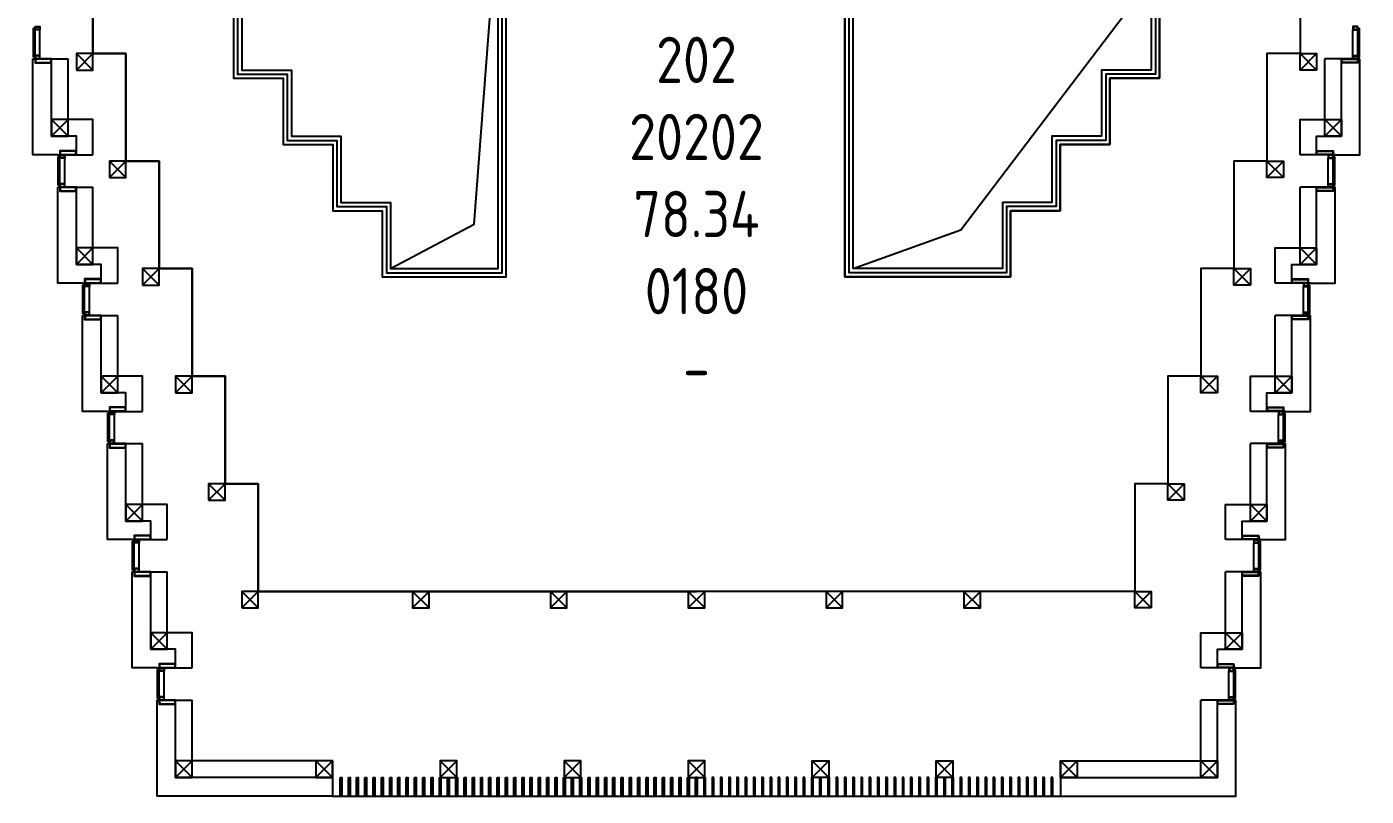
# Model space of a CAD drawing. Extents: x 1914783 to 1990581, y 313528 to 416301.
# Drawn here: x 1972944 to 1989144, y 344840 to 354137 of the extents above; entities that cross this region are included whole.
import ezdxf

# ---------------------------------------------------------------- set-up
doc = ezdxf.new("R2010")
doc.units = 0
doc.header["$LTSCALE"] = 1000
doc.header["$MEASUREMENT"] = 0
for name, color, linetype in [('body', 30, 'Continuous'), ('RM$', 5, 'Continuous'), ('RM$TXT', 5, 'Continuous')]:
    doc.layers.add(name, color=color, linetype=linetype)
doc.styles.get("Standard").update_dxf_attribs({"font": 'gbenor.shx', "bigfont": 'gbcbig.shx'})

msp = doc.modelspace()

# ---------------------------------------------------------------- linework, layer by layer
at = {"layer": 'body'}
for p, q in [((1973024, 353770), (1973024, 354120)), ((1973029, 354120), (1973024, 354120)), ((1973044, 354120), (1973039, 354120)), ((1973044, 353770), (1973044, 354120)), ((1973104, 353790), (1973104, 354100)), ((1988984, 353790), (1988984, 354100)), ((1989044, 353770), (1989044, 354120)), ((1989044, 354120), (1989049, 354120)), ((1989059, 354120), (1989064, 354120)), ((1989064, 353770), (1989064, 354120)), ((1973544, 353815), (1973744, 353615)), ((1973744, 353815), (1973544, 353615)), ((1988544, 353815), (1988344, 353615)), ((1988344, 353815), (1988544, 353615)), ((1973019, 353750), (1973444, 353750)), ((1973029, 353770), (1973024, 353770)), ((1973044, 353770), (1973039, 353770)), ((1989069, 353750), (1988644, 353750)), ((1989044, 353770), (1989049, 353770)), ((1989059, 353770), (1989064, 353770)), ((1973244, 353015), (1973444, 352815)), ((1973444, 353015), (1973244, 352815)), ((1988844, 353015), (1988644, 352815)), ((1988644, 353015), (1988844, 352815)), ((1973319, 352590), (1973744, 352590)), ((1973324, 352220), (1973324, 352570)), ((1973329, 352570), (1973324, 352570)), ((1973344, 352570), (1973339, 352570)), ((1973344, 352220), (1973344, 352570)), ((1973404, 352240), (1973404, 352550)), ((1973944, 352515), (1974144, 352315)), ((1974144, 352515), (1973944, 352315)), ((1988144, 352515), (1987944, 352315)), ((1987944, 352515), (1988144, 352315)), ((1988769, 352590), (1988344, 352590)), ((1988684, 352240), (1988684, 352550)), ((1988744, 352220), (1988744, 352570)), ((1988744, 352570), (1988749, 352570)), ((1988759, 352570), (1988764, 352570)), ((1988764, 352220), (1988764, 352570)), ((1973319, 352200), (1973744, 352200)), ((1973329, 352220), (1973324, 352220)), ((1973344, 352220), (1973339, 352220)), ((1988769, 352200), (1988344, 352200)), ((1988744, 352220), (1988749, 352220)), ((1988759, 352220), (1988764, 352220)), ((1973544, 351465), (1973744, 351265)), ((1973744, 351465), (1973544, 351265)), ((1988544, 351465), (1988344, 351265)), ((1988344, 351465), (1988544, 351265)), ((1974344, 351215), (1974544, 351015)), ((1974544, 351215), (1974344, 351015)), ((1987744, 351215), (1987544, 351015)), ((1987544, 351215), (1987744, 351015)), ((1973619, 351040), (1974044, 351040)), ((1973624, 350670), (1973624, 351020)), ((1973629, 351020), (1973624, 351020)), ((1973644, 351020), (1973639, 351020)), ((1973644, 350670), (1973644, 351020)), ((1973704, 350690), (1973704, 351000)), ((1988469, 351040), (1988044, 351040)), ((1988384, 350690), (1988384, 351000)), ((1988444, 350670), (1988444, 351020)), ((1988444, 351020), (1988449, 351020)), ((1988459, 351020), (1988464, 351020)), ((1988464, 350670), (1988464, 351020)), ((1973619, 350650), (1974044, 350650)), ((1973629, 350670), (1973624, 350670)), ((1973644, 350670), (1973639, 350670)), ((1988469, 350650), (1988044, 350650)), ((1988444, 350670), (1988449, 350670)), ((1988459, 350670), (1988464, 350670)), ((1973844, 349915), (1974044, 349715)), ((1974044, 349915), (1973844, 349715)), ((1974744, 349915), (1974944, 349715)), ((1974944, 349915), (1974744, 349715)), ((1987344, 349915), (1987144, 349715)), ((1987144, 349915), (1987344, 349715)), ((1988244, 349915), (1988044, 349715)), ((1988044, 349915), (1988244, 349715)), ((1973919, 349490), (1974344, 349490)), ((1973924, 349120), (1973924, 349470)), ((1973929, 349470), (1973924, 349470)), ((1973944, 349470), (1973939, 349470)), ((1973944, 349120), (1973944, 349470)), ((1974004, 349140), (1974004, 349450)), ((1988169, 349490), (1987744, 349490)), ((1988084, 349140), (1988084, 349450)), ((1988144, 349120), (1988144, 349470)), ((1988144, 349470), (1988149, 349470)), ((1988159, 349470), (1988164, 349470)), ((1988164, 349120), (1988164, 349470)), ((1973929, 349120), (1973924, 349120)), ((1973944, 349120), (1973939, 349120)), ((1988084, 349100), (1988084, 349140)), ((1988084, 349140), (1988144, 349140)), ((1988089, 349105), (1988089, 349135)), ((1988089, 349135), (1988139, 349135)), ((1988139, 349135), (1988139, 349105)), ((1988144, 349140), (1988144, 349100)), ((1988144, 349120), (1988149, 349120)), ((1988159, 349120), (1988164, 349120)), ((1973919, 349100), (1974344, 349100)), ((1988169, 349100), (1987744, 349100)), ((1987944, 349100), (1988144, 349100)), ((1987944, 349050), (1987944, 349100)), ((1988144, 349050), (1987944, 349050)), ((1987949, 349095), (1988139, 349095)), ((1987949, 349055), (1987949, 349095)), ((1988139, 349055), (1987949, 349055)), ((1988144, 349100), (1988084, 349100)), ((1988139, 349105), (1988089, 349105)), ((1988139, 349095), (1988139, 349055)), ((1988144, 349100), (1988144, 349050)), ((1975144, 348615), (1975344, 348415)), ((1975344, 348615), (1975144, 348415)), ((1986944, 348615), (1986744, 348415)), ((1986744, 348615), (1986944, 348415)), ((1974144, 348365), (1974344, 348165)), ((1974344, 348365), (1974144, 348165)), ((1987944, 348365), (1987744, 348165)), ((1987744, 348365), (1987944, 348165)), ((1987644, 347990), (1987844, 347990)), ((1987644, 347940), (1987644, 347990)), ((1987649, 347985), (1987839, 347985)), ((1987649, 347945), (1987649, 347985)), ((1987839, 347985), (1987839, 347945)), ((1987844, 347990), (1987844, 347940)), ((1974219, 347940), (1974644, 347940)), ((1974224, 347570), (1974224, 347920)), ((1974229, 347920), (1974224, 347920)), ((1974244, 347920), (1974239, 347920)), ((1974244, 347570), (1974244, 347920)), ((1974304, 347590), (1974304, 347900)), ((1987869, 347940), (1987444, 347940)), ((1987844, 347940), (1987644, 347940)), ((1987839, 347945), (1987649, 347945)), ((1987844, 347940), (1987784, 347940)), ((1987784, 347940), (1987784, 347900)), ((1987784, 347590), (1987784, 347900)), ((1987784, 347900), (1987844, 347900)), ((1987839, 347935), (1987789, 347935)), ((1987789, 347935), (1987789, 347905)), ((1987789, 347905), (1987839, 347905)), ((1987839, 347905), (1987839, 347935)), ((1987844, 347900), (1987844, 347940)), ((1987844, 347570), (1987844, 347920)), ((1987844, 347920), (1987849, 347920)), ((1987859, 347920), (1987864, 347920)), ((1987864, 347570), (1987864, 347920)), ((1974219, 347550), (1974644, 347550)), ((1974229, 347570), (1974224, 347570)), ((1974244, 347570), (1974239, 347570)), ((1987869, 347550), (1987444, 347550)), ((1987644, 347550), (1987844, 347550)), ((1987644, 347500), (1987644, 347550)), ((1987844, 347500), (1987644, 347500)), ((1987649, 347545), (1987839, 347545)), ((1987649, 347505), (1987649, 347545)), ((1987839, 347505), (1987649, 347505)), ((1987784, 347550), (1987784, 347590)), ((1987784, 347590), (1987844, 347590)), ((1987844, 347550), (1987784, 347550)), ((1987789, 347555), (1987789, 347585)), ((1987789, 347585), (1987839, 347585)), ((1987839, 347555), (1987789, 347555)), ((1987839, 347585), (1987839, 347555)), ((1987839, 347545), (1987839, 347505)), ((1987844, 347590), (1987844, 347550)), ((1987844, 347570), (1987849, 347570)), ((1987844, 347550), (1987844, 347500)), ((1987859, 347570), (1987864, 347570)), ((1975544, 347315), (1975744, 347115)), ((1975744, 347315), (1975544, 347115)), ((1977811, 347115), (1977611, 347315)), ((1977611, 347115), (1977811, 347315)), ((1979478, 347115), (1979278, 347315)), ((1979278, 347115), (1979478, 347315)), ((1981144, 347115), (1980944, 347315)), ((1980944, 347115), (1981144, 347315)), ((1982811, 347115), (1982611, 347315)), ((1982611, 347115), (1982811, 347315)), ((1984478, 347115), (1984278, 347315)), ((1984278, 347115), (1984478, 347315)), ((1986544, 347315), (1986344, 347115)), ((1986344, 347315), (1986544, 347115)), ((1974444, 346815), (1974644, 346615)), ((1974644, 346815), (1974444, 346615)), ((1987644, 346815), (1987444, 346615)), ((1987444, 346815), (1987644, 346615)), ((1974519, 346390), (1974945, 346390)), ((1974525, 346020), (1974525, 346370)), ((1974530, 346370), (1974525, 346370)), ((1974545, 346370), (1974540, 346370)), ((1974545, 346020), (1974545, 346370)), ((1987569, 346390), (1987144, 346390)), ((1987344, 346440), (1987544, 346440)), ((1987344, 346390), (1987344, 346440)), ((1987544, 346390), (1987344, 346390)), ((1987349, 346435), (1987539, 346435)), ((1987349, 346395), (1987349, 346435)), ((1987539, 346395), (1987349, 346395)), ((1987544, 346390), (1987484, 346390)), ((1987484, 346390), (1987484, 346350)), ((1987539, 346385), (1987489, 346385)), ((1987489, 346385), (1987489, 346355)), ((1987539, 346435), (1987539, 346395)), ((1987539, 346355), (1987539, 346385)), ((1987544, 346440), (1987544, 346390)), ((1987544, 346350), (1987544, 346390)), ((1987544, 346020), (1987544, 346370)), ((1987544, 346370), (1987549, 346370)), ((1987559, 346370), (1987564, 346370)), ((1987564, 346020), (1987564, 346370)), ((1974605, 346040), (1974605, 346350)), ((1987484, 346040), (1987484, 346350)), ((1987484, 346350), (1987544, 346350)), ((1987489, 346355), (1987539, 346355)), ((1987484, 346000), (1987484, 346040)), ((1987484, 346040), (1987544, 346040)), ((1987489, 346005), (1987489, 346035)), ((1987489, 346035), (1987539, 346035)), ((1987539, 346035), (1987539, 346005)), ((1987544, 346040), (1987544, 346000)), ((1974519, 346000), (1974945, 346000)), ((1974530, 346020), (1974525, 346020)), ((1974545, 346020), (1974540, 346020)), ((1987569, 346000), (1987144, 346000)), ((1987344, 346000), (1987544, 346000)), ((1987344, 345950), (1987344, 346000)), ((1987544, 345950), (1987344, 345950)), ((1987349, 345995), (1987539, 345995)), ((1987349, 345955), (1987349, 345995)), ((1987539, 345955), (1987349, 345955)), ((1987544, 346000), (1987484, 346000)), ((1987539, 346005), (1987489, 346005)), ((1987539, 345995), (1987539, 345955)), ((1987544, 346020), (1987549, 346020)), ((1987544, 346000), (1987544, 345950)), ((1987559, 346020), (1987564, 346020)), ((1974745, 345265), (1974945, 345065)), ((1974945, 345265), (1974745, 345065)), ((1976441, 345265), (1976641, 345065)), ((1976641, 345265), (1976441, 345065)), ((1976641, 345265), (1976641, 344840)), ((1977944, 345265), (1978144, 345065)), ((1978144, 345265), (1977944, 345065)), ((1979444, 345265), (1979644, 345065)), ((1979644, 345265), (1979444, 345065)), ((1980944, 345265), (1981144, 345065)), ((1981144, 345265), (1980944, 345065)), ((1982644, 345265), (1982444, 345065)), ((1982444, 345265), (1982644, 345065)), ((1984144, 345265), (1983944, 345065)), ((1983944, 345265), (1984144, 345065)), ((1985447, 345265), (1985447, 344840)), ((1985647, 345265), (1985447, 345065)), ((1985447, 345265), (1985647, 345065)), ((1987344, 345265), (1987144, 345065)), ((1987144, 345265), (1987344, 345065))]:
    msp.add_line(p, q, dxfattribs=at)
at = {"layer": 'body', "ltscale": 15}
msp.add_line((1976641, 344840), (1985447, 344840), dxfattribs=at)
for points in [[(1972944, 358765), (1972944, 356415), (1973344, 356415), (1973344, 355115), (1973744, 355115), (1973744, 353815), (1974144, 353815), (1974144, 352515), (1974544, 352515), (1974544, 351215), (1974944, 351215), (1974944, 349915), (1975344, 349915), (1975344, 348615), (1975744, 348615), (1975744, 347315), (1976144, 347315), (1976144, 347315), (1981044, 347315)], [(1989144, 358765), (1989144, 356415), (1988744, 356415), (1988744, 355115), (1988344, 355115), (1988344, 353815), (1987944, 353815), (1987944, 352515), (1987544, 352515), (1987544, 351215), (1987144, 351215), (1987144, 349915), (1986744, 349915), (1986744, 348615), (1986344, 348615), (1986344, 347315), (1985944, 347315), (1985944, 347315), (1981044, 347315)], [(1973644, 357365), (1973644, 355915), (1974244, 355915), (1974244, 355115), (1974844, 355115), (1974844, 354315), (1975444, 354315), (1975444, 353515), (1976044, 353515), (1976044, 352715), (1976644, 352715), (1976644, 351915), (1977244, 351915), (1977244, 351115), (1978744, 351115), (1978744, 355265)], [(1973694, 357365), (1973694, 355965), (1974294, 355965), (1974294, 355165), (1974894, 355165), (1974894, 354365), (1975494, 354365), (1975494, 353565), (1976094, 353565), (1976094, 352765), (1976694, 352765), (1976694, 351965), (1977294, 351965), (1977294, 351165), (1978694, 351165), (1978694, 355265)], [(1973744, 357365), (1973744, 356015), (1974344, 356015), (1974344, 355215), (1974944, 355215), (1974944, 354415), (1975544, 354415), (1975544, 353615), (1976144, 353615), (1976144, 352815), (1976744, 352815), (1976744, 352015), (1977344, 352015), (1977344, 351215), (1978644, 351215), (1978644, 355565)], [(1988444, 357365), (1988444, 355915), (1987844, 355915), (1987844, 355115), (1987244, 355115), (1987244, 354315), (1986644, 354315), (1986644, 353515), (1986044, 353515), (1986044, 352715), (1985444, 352715), (1985444, 351915), (1984844, 351915), (1984844, 351115), (1982839, 351115), (1982839, 355265)], [(1988394, 357365), (1988394, 355965), (1987794, 355965), (1987794, 355165), (1987194, 355165), (1987194, 354365), (1986594, 354365), (1986594, 353565), (1985994, 353565), (1985994, 352765), (1985394, 352765), (1985394, 351965), (1984794, 351965), (1984794, 351165), (1982889, 351165), (1982889, 355265)], [(1988344, 357365), (1988344, 356015), (1987744, 356015), (1987744, 355215), (1987144, 355215), (1987144, 354415), (1986544, 354415), (1986544, 353615), (1985944, 353615), (1985944, 352815), (1985344, 352815), (1985344, 352015), (1984744, 352015), (1984744, 351215), (1982939, 351215), (1982939, 355265)], [(1982939, 351215), (1984242, 351684), (1988344, 357086)], [(1977344, 351215), (1978357, 351754), (1978644, 355565)]]:
    msp.add_lwpolyline(points, dxfattribs=at)
at = {"layer": 'body'}
for points in [[(1973044, 354140), (1973104, 354140), (1973104, 354100), (1973044, 354100), (1973044, 354140)], [(1989044, 354140), (1988984, 354140), (1988984, 354100), (1989044, 354100), (1989044, 354140)], [(1973319, 352590), (1973019, 352590), (1973019, 353750)], [(1973044, 353750), (1973104, 353750), (1973104, 353790), (1973044, 353790), (1973044, 353750)], [(1973544, 352590), (1973544, 352815), (1973244, 352815), (1973244, 353750)], [(1973744, 352590), (1973744, 353015), (1973444, 353015), (1973444, 353750)], [(1988344, 352590), (1988344, 353015), (1988644, 353015), (1988644, 353750)], [(1988544, 352590), (1988544, 352815), (1988844, 352815), (1988844, 353750)], [(1988769, 352590), (1989069, 352590), (1989069, 353750)], [(1989044, 353750), (1988984, 353750), (1988984, 353790), (1989044, 353790), (1989044, 353750)], [(1973344, 352590), (1973404, 352590), (1973404, 352550), (1973344, 352550), (1973344, 352590)], [(1988744, 352590), (1988684, 352590), (1988684, 352550), (1988744, 352550), (1988744, 352590)], [(1973619, 351040), (1973319, 351040), (1973319, 352200)], [(1973344, 352200), (1973404, 352200), (1973404, 352240), (1973344, 352240), (1973344, 352200)], [(1973844, 351040), (1973844, 351265), (1973544, 351265), (1973544, 352200)], [(1974044, 351040), (1974044, 351465), (1973744, 351465), (1973744, 352200)], [(1988044, 351040), (1988044, 351465), (1988344, 351465), (1988344, 352200)], [(1988244, 351040), (1988244, 351265), (1988544, 351265), (1988544, 352200)], [(1988469, 351040), (1988769, 351040), (1988769, 352200)], [(1988744, 352200), (1988684, 352200), (1988684, 352240), (1988744, 352240), (1988744, 352200)], [(1973644, 351040), (1973704, 351040), (1973704, 351000), (1973644, 351000), (1973644, 351040)], [(1988444, 351040), (1988384, 351040), (1988384, 351000), (1988444, 351000), (1988444, 351040)], [(1973919, 349490), (1973619, 349490), (1973619, 350650)], [(1973644, 350650), (1973704, 350650), (1973704, 350690), (1973644, 350690), (1973644, 350650)], [(1974144, 349490), (1974144, 349715), (1973844, 349715), (1973844, 350650)], [(1974344, 349490), (1974344, 349915), (1974044, 349915), (1974044, 350650)], [(1987744, 349490), (1987744, 349915), (1988044, 349915), (1988044, 350650)], [(1987944, 349490), (1987944, 349715), (1988244, 349715), (1988244, 350650)], [(1988169, 349490), (1988469, 349490), (1988469, 350650)], [(1988444, 350650), (1988384, 350650), (1988384, 350690), (1988444, 350690), (1988444, 350650)], [(1973944, 349490), (1974004, 349490), (1974004, 349450), (1973944, 349450), (1973944, 349490)], [(1988144, 349490), (1988084, 349490), (1988084, 349450), (1988144, 349450), (1988144, 349490)], [(1973944, 349100), (1974004, 349100), (1974004, 349140), (1973944, 349140), (1973944, 349100)], [(1974219, 347940), (1973919, 347940), (1973919, 349100)], [(1974444, 347940), (1974444, 348165), (1974144, 348165), (1974144, 349100)], [(1974644, 347940), (1974644, 348365), (1974344, 348365), (1974344, 349100)], [(1987444, 347940), (1987444, 348365), (1987744, 348365), (1987744, 349100)], [(1987644, 347940), (1987644, 348165), (1987944, 348165), (1987944, 349100)], [(1987869, 347940), (1988169, 347940), (1988169, 349100)], [(1974244, 347940), (1974304, 347940), (1974304, 347900), (1974244, 347900), (1974244, 347940)], [(1974520, 346390), (1974219, 346390), (1974219, 347550)], [(1974244, 347550), (1974304, 347550), (1974304, 347590), (1974244, 347590), (1974244, 347550)], [(1974745, 346390), (1974745, 346615), (1974444, 346615), (1974444, 347550)], [(1974945, 346390), (1974945, 346815), (1974644, 346815), (1974644, 347550)], [(1987144, 346390), (1987144, 346815), (1987444, 346815), (1987444, 347550)], [(1987344, 346390), (1987344, 346615), (1987644, 346615), (1987644, 347550)], [(1987569, 346390), (1987869, 346390), (1987869, 347550)], [(1974545, 346390), (1974605, 346390), (1974605, 346350), (1974545, 346350), (1974545, 346390)], [(1974545, 346000), (1974605, 346000), (1974605, 346040), (1974545, 346040), (1974545, 346000)], [(1976641, 344840), (1974520, 344840), (1974520, 346000)], [(1976641, 345065), (1974745, 345065), (1974745, 346000)], [(1976641, 345265), (1974945, 345265), (1974945, 346000)], [(1985447, 344840), (1987569, 344840), (1987569, 346000)], [(1985447, 345065), (1987344, 345065), (1987344, 346000)], [(1985447, 345265), (1987144, 345265), (1987144, 346000)]]:
    msp.add_lwpolyline(points, dxfattribs=at)
for points in [[(1973049, 354135), (1973099, 354135), (1973099, 354105), (1973049, 354105)], [(1989039, 354135), (1988989, 354135), (1988989, 354105), (1989039, 354105)], [(1973544, 353615), (1973744, 353615), (1973744, 353815), (1973544, 353815)], [(1988544, 353615), (1988344, 353615), (1988344, 353815), (1988544, 353815)], [(1973244, 353750), (1973044, 353750), (1973044, 353700), (1973244, 353700)], [(1973049, 353755), (1973099, 353755), (1973099, 353785), (1973049, 353785)], [(1973239, 353745), (1973049, 353745), (1973049, 353705), (1973239, 353705)], [(1988844, 353750), (1989044, 353750), (1989044, 353700), (1988844, 353700)], [(1988849, 353745), (1989039, 353745), (1989039, 353705), (1988849, 353705)], [(1989039, 353755), (1988989, 353755), (1988989, 353785), (1989039, 353785)], [(1973244, 352815), (1973444, 352815), (1973444, 353015), (1973244, 353015)], [(1988844, 352815), (1988644, 352815), (1988644, 353015), (1988844, 353015)], [(1973544, 352640), (1973344, 352640), (1973344, 352590), (1973544, 352590)], [(1973539, 352635), (1973349, 352635), (1973349, 352595), (1973539, 352595)], [(1973349, 352585), (1973399, 352585), (1973399, 352555), (1973349, 352555)], [(1973944, 352315), (1974144, 352315), (1974144, 352515), (1973944, 352515)], [(1988144, 352315), (1987944, 352315), (1987944, 352515), (1988144, 352515)], [(1988544, 352640), (1988744, 352640), (1988744, 352590), (1988544, 352590)], [(1988549, 352635), (1988739, 352635), (1988739, 352595), (1988549, 352595)], [(1988739, 352585), (1988689, 352585), (1988689, 352555), (1988739, 352555)], [(1973544, 352200), (1973344, 352200), (1973344, 352150), (1973544, 352150)], [(1973349, 352205), (1973399, 352205), (1973399, 352235), (1973349, 352235)], [(1973539, 352195), (1973349, 352195), (1973349, 352155), (1973539, 352155)], [(1988544, 352200), (1988744, 352200), (1988744, 352150), (1988544, 352150)], [(1988549, 352195), (1988739, 352195), (1988739, 352155), (1988549, 352155)], [(1988739, 352205), (1988689, 352205), (1988689, 352235), (1988739, 352235)], [(1973544, 351265), (1973744, 351265), (1973744, 351465), (1973544, 351465)], [(1988544, 351265), (1988344, 351265), (1988344, 351465), (1988544, 351465)], [(1973844, 351090), (1973644, 351090), (1973644, 351040), (1973844, 351040)], [(1973839, 351085), (1973649, 351085), (1973649, 351045), (1973839, 351045)], [(1974344, 351015), (1974544, 351015), (1974544, 351215), (1974344, 351215)], [(1987744, 351015), (1987544, 351015), (1987544, 351215), (1987744, 351215)], [(1988244, 351090), (1988444, 351090), (1988444, 351040), (1988244, 351040)], [(1988249, 351085), (1988439, 351085), (1988439, 351045), (1988249, 351045)], [(1973649, 351035), (1973699, 351035), (1973699, 351005), (1973649, 351005)], [(1988439, 351035), (1988389, 351035), (1988389, 351005), (1988439, 351005)], [(1973844, 350650), (1973644, 350650), (1973644, 350600), (1973844, 350600)], [(1973649, 350655), (1973699, 350655), (1973699, 350685), (1973649, 350685)], [(1973839, 350645), (1973649, 350645), (1973649, 350605), (1973839, 350605)], [(1988244, 350650), (1988444, 350650), (1988444, 350600), (1988244, 350600)], [(1988249, 350645), (1988439, 350645), (1988439, 350605), (1988249, 350605)], [(1988439, 350655), (1988389, 350655), (1988389, 350685), (1988439, 350685)], [(1973844, 349715), (1974044, 349715), (1974044, 349915), (1973844, 349915)], [(1974744, 349715), (1974944, 349715), (1974944, 349915), (1974744, 349915)], [(1987344, 349715), (1987144, 349715), (1987144, 349915), (1987344, 349915)], [(1988244, 349715), (1988044, 349715), (1988044, 349915), (1988244, 349915)], [(1974144, 349540), (1973944, 349540), (1973944, 349490), (1974144, 349490)], [(1974139, 349535), (1973949, 349535), (1973949, 349495), (1974139, 349495)], [(1973949, 349485), (1973999, 349485), (1973999, 349455), (1973949, 349455)], [(1987944, 349540), (1988144, 349540), (1988144, 349490), (1987944, 349490)], [(1987949, 349535), (1988139, 349535), (1988139, 349495), (1987949, 349495)], [(1988139, 349485), (1988089, 349485), (1988089, 349455), (1988139, 349455)], [(1973949, 349105), (1973999, 349105), (1973999, 349135), (1973949, 349135)], [(1974144, 349100), (1973944, 349100), (1973944, 349050), (1974144, 349050)], [(1974139, 349095), (1973949, 349095), (1973949, 349055), (1974139, 349055)], [(1975144, 348415), (1975344, 348415), (1975344, 348615), (1975144, 348615)], [(1986944, 348415), (1986744, 348415), (1986744, 348615), (1986944, 348615)], [(1974144, 348165), (1974344, 348165), (1974344, 348365), (1974144, 348365)], [(1987944, 348165), (1987744, 348165), (1987744, 348365), (1987944, 348365)], [(1974444, 347990), (1974244, 347990), (1974244, 347940), (1974444, 347940)], [(1974439, 347985), (1974249, 347985), (1974249, 347945), (1974439, 347945)], [(1974249, 347935), (1974299, 347935), (1974299, 347905), (1974249, 347905)], [(1974444, 347550), (1974244, 347550), (1974244, 347500), (1974444, 347500)], [(1974249, 347555), (1974299, 347555), (1974299, 347585), (1974249, 347585)], [(1974439, 347545), (1974249, 347545), (1974249, 347505), (1974439, 347505)], [(1975544, 347115), (1975744, 347115), (1975744, 347315), (1975544, 347315)], [(1977811, 347315), (1977611, 347315), (1977611, 347115), (1977811, 347115)], [(1979478, 347315), (1979278, 347315), (1979278, 347115), (1979478, 347115)], [(1981144, 347315), (1980944, 347315), (1980944, 347115), (1981144, 347115)], [(1982811, 347315), (1982611, 347315), (1982611, 347115), (1982811, 347115)], [(1984478, 347315), (1984278, 347315), (1984278, 347115), (1984478, 347115)], [(1986544, 347115), (1986344, 347115), (1986344, 347315), (1986544, 347315)], [(1974444, 346615), (1974644, 346615), (1974644, 346815), (1974444, 346815)], [(1987644, 346615), (1987444, 346615), (1987444, 346815), (1987644, 346815)], [(1974745, 346440), (1974545, 346440), (1974545, 346390), (1974745, 346390)], [(1974740, 346435), (1974550, 346435), (1974550, 346395), (1974740, 346395)], [(1974550, 346385), (1974600, 346385), (1974600, 346355), (1974550, 346355)], [(1974550, 346005), (1974600, 346005), (1974600, 346035), (1974550, 346035)], [(1974745, 346000), (1974545, 346000), (1974545, 345950), (1974745, 345950)], [(1974740, 345995), (1974550, 345995), (1974550, 345955), (1974740, 345955)], [(1974745, 345065), (1974945, 345065), (1974945, 345265), (1974745, 345265)], [(1976441, 345065), (1976641, 345065), (1976641, 345265), (1976441, 345265)], [(1977944, 345065), (1978144, 345065), (1978144, 345265), (1977944, 345265)], [(1979444, 345065), (1979644, 345065), (1979644, 345265), (1979444, 345265)], [(1980944, 345065), (1981144, 345065), (1981144, 345265), (1980944, 345265)], [(1982644, 345065), (1982444, 345065), (1982444, 345265), (1982644, 345265)], [(1984144, 345065), (1983944, 345065), (1983944, 345265), (1984144, 345265)], [(1985647, 345065), (1985447, 345065), (1985447, 345265), (1985647, 345265)], [(1987344, 345065), (1987144, 345065), (1987144, 345265), (1987344, 345265)], [(1976734, 345065), (1976754, 345065), (1976754, 344840), (1976734, 344840)], [(1976834, 345065), (1976854, 345065), (1976854, 344840), (1976834, 344840)], [(1976934, 345065), (1976954, 345065), (1976954, 344840), (1976934, 344840)], [(1977034, 345065), (1977054, 345065), (1977054, 344840), (1977034, 344840)], [(1977134, 345065), (1977154, 345065), (1977154, 344840), (1977134, 344840)], [(1977234, 345065), (1977254, 345065), (1977254, 344840), (1977234, 344840)], [(1977334, 345065), (1977354, 345065), (1977354, 344840), (1977334, 344840)], [(1977434, 345065), (1977454, 345065), (1977454, 344840), (1977434, 344840)], [(1977534, 345065), (1977554, 345065), (1977554, 344840), (1977534, 344840)], [(1977634, 345065), (1977654, 345065), (1977654, 344840), (1977634, 344840)], [(1977734, 345065), (1977754, 345065), (1977754, 344840), (1977734, 344840)], [(1977834, 345065), (1977854, 345065), (1977854, 344840), (1977834, 344840)], [(1977934, 345065), (1977954, 345065), (1977954, 344840), (1977934, 344840)], [(1978034, 345065), (1978054, 345065), (1978054, 344840), (1978034, 344840)], [(1978134, 345065), (1978154, 345065), (1978154, 344840), (1978134, 344840)], [(1978234, 345065), (1978254, 345065), (1978254, 344840), (1978234, 344840)], [(1978334, 345065), (1978354, 345065), (1978354, 344840), (1978334, 344840)], [(1978434, 345065), (1978454, 345065), (1978454, 344840), (1978434, 344840)], [(1978534, 345065), (1978554, 345065), (1978554, 344840), (1978534, 344840)], [(1978634, 345065), (1978654, 345065), (1978654, 344840), (1978634, 344840)], [(1978734, 345065), (1978754, 345065), (1978754, 344840), (1978734, 344840)], [(1978834, 345065), (1978854, 345065), (1978854, 344840), (1978834, 344840)], [(1978934, 345065), (1978954, 345065), (1978954, 344840), (1978934, 344840)], [(1979034, 345065), (1979054, 345065), (1979054, 344840), (1979034, 344840)], [(1979134, 345065), (1979154, 345065), (1979154, 344840), (1979134, 344840)], [(1979234, 345065), (1979254, 345065), (1979254, 344840), (1979234, 344840)], [(1979334, 345065), (1979354, 345065), (1979354, 344840), (1979334, 344840)], [(1979434, 345065), (1979454, 345065), (1979454, 344840), (1979434, 344840)], [(1979534, 345065), (1979554, 345065), (1979554, 344840), (1979534, 344840)], [(1979634, 345065), (1979654, 345065), (1979654, 344840), (1979634, 344840)], [(1979734, 345065), (1979754, 345065), (1979754, 344840), (1979734, 344840)], [(1979834, 345065), (1979854, 345065), (1979854, 344840), (1979834, 344840)], [(1979934, 345065), (1979954, 345065), (1979954, 344840), (1979934, 344840)], [(1980034, 345065), (1980054, 345065), (1980054, 344840), (1980034, 344840)], [(1980134, 345065), (1980154, 345065), (1980154, 344840), (1980134, 344840)], [(1980234, 345065), (1980254, 345065), (1980254, 344840), (1980234, 344840)], [(1980334, 345065), (1980354, 345065), (1980354, 344840), (1980334, 344840)], [(1980434, 345065), (1980454, 345065), (1980454, 344840), (1980434, 344840)], [(1980534, 345065), (1980554, 345065), (1980554, 344840), (1980534, 344840)], [(1980634, 345065), (1980654, 345065), (1980654, 344840), (1980634, 344840)], [(1980734, 345065), (1980754, 345065), (1980754, 344840), (1980734, 344840)], [(1980834, 345065), (1980854, 345065), (1980854, 344840), (1980834, 344840)], [(1980934, 345065), (1980954, 345065), (1980954, 344840), (1980934, 344840)], [(1981034, 345065), (1981054, 345065), (1981054, 344840), (1981034, 344840)], [(1981054, 345065), (1981034, 345065), (1981034, 344840), (1981054, 344840)], [(1981154, 345065), (1981134, 345065), (1981134, 344840), (1981154, 344840)], [(1981254, 345065), (1981234, 345065), (1981234, 344840), (1981254, 344840)], [(1981354, 345065), (1981334, 345065), (1981334, 344840), (1981354, 344840)], [(1981454, 345065), (1981434, 345065), (1981434, 344840), (1981454, 344840)], [(1981554, 345065), (1981534, 345065), (1981534, 344840), (1981554, 344840)], [(1981654, 345065), (1981634, 345065), (1981634, 344840), (1981654, 344840)], [(1981754, 345065), (1981734, 345065), (1981734, 344840), (1981754, 344840)], [(1981854, 345065), (1981834, 345065), (1981834, 344840), (1981854, 344840)], [(1981954, 345065), (1981934, 345065), (1981934, 344840), (1981954, 344840)], [(1982054, 345065), (1982034, 345065), (1982034, 344840), (1982054, 344840)], [(1982154, 345065), (1982134, 345065), (1982134, 344840), (1982154, 344840)], [(1982254, 345065), (1982234, 345065), (1982234, 344840), (1982254, 344840)], [(1982354, 345065), (1982334, 345065), (1982334, 344840), (1982354, 344840)], [(1982454, 345065), (1982434, 345065), (1982434, 344840), (1982454, 344840)], [(1982554, 345065), (1982534, 345065), (1982534, 344840), (1982554, 344840)], [(1982654, 345065), (1982634, 345065), (1982634, 344840), (1982654, 344840)], [(1982754, 345065), (1982734, 345065), (1982734, 344840), (1982754, 344840)], [(1982854, 345065), (1982834, 345065), (1982834, 344840), (1982854, 344840)], [(1982954, 345065), (1982934, 345065), (1982934, 344840), (1982954, 344840)], [(1983054, 345065), (1983034, 345065), (1983034, 344840), (1983054, 344840)], [(1983154, 345065), (1983134, 345065), (1983134, 344840), (1983154, 344840)], [(1983254, 345065), (1983234, 345065), (1983234, 344840), (1983254, 344840)], [(1983354, 345065), (1983334, 345065), (1983334, 344840), (1983354, 344840)], [(1983454, 345065), (1983434, 345065), (1983434, 344840), (1983454, 344840)], [(1983554, 345065), (1983534, 345065), (1983534, 344840), (1983554, 344840)], [(1983654, 345065), (1983634, 345065), (1983634, 344840), (1983654, 344840)], [(1983754, 345065), (1983734, 345065), (1983734, 344840), (1983754, 344840)], [(1983854, 345065), (1983834, 345065), (1983834, 344840), (1983854, 344840)], [(1983954, 345065), (1983934, 345065), (1983934, 344840), (1983954, 344840)], [(1984054, 345065), (1984034, 345065), (1984034, 344840), (1984054, 344840)], [(1984154, 345065), (1984134, 345065), (1984134, 344840), (1984154, 344840)], [(1984254, 345065), (1984234, 345065), (1984234, 344840), (1984254, 344840)], [(1984354, 345065), (1984334, 345065), (1984334, 344840), (1984354, 344840)], [(1984454, 345065), (1984434, 345065), (1984434, 344840), (1984454, 344840)], [(1984554, 345065), (1984534, 345065), (1984534, 344840), (1984554, 344840)], [(1984654, 345065), (1984634, 345065), (1984634, 344840), (1984654, 344840)], [(1984754, 345065), (1984734, 345065), (1984734, 344840), (1984754, 344840)], [(1984854, 345065), (1984834, 345065), (1984834, 344840), (1984854, 344840)], [(1984954, 345065), (1984934, 345065), (1984934, 344840), (1984954, 344840)], [(1985054, 345065), (1985034, 345065), (1985034, 344840), (1985054, 344840)], [(1985154, 345065), (1985134, 345065), (1985134, 344840), (1985154, 344840)], [(1985254, 345065), (1985234, 345065), (1985234, 344840), (1985254, 344840)], [(1985354, 345065), (1985334, 345065), (1985334, 344840), (1985354, 344840)]]:
    msp.add_lwpolyline(points, close=True, dxfattribs=at)
for centre, start, end in [((1973034, 354122), 205.5271, 334.4729), ((1989054, 354122), 205.5271, 334.4729), ((1973034, 353767), 25.5271, 154.4729), ((1989054, 353767), 25.5271, 154.4729), ((1973334, 352572), 205.5271, 334.4729), ((1988754, 352572), 205.5271, 334.4729), ((1973334, 352217), 25.5271, 154.4729), ((1988754, 352217), 25.5271, 154.4729), ((1973634, 351022), 205.5271, 334.4729), ((1988454, 351022), 205.5271, 334.4729), ((1973634, 350667), 25.5271, 154.4729), ((1988454, 350667), 25.5271, 154.4729), ((1973934, 349472), 205.5271, 334.4729), ((1988154, 349472), 205.5271, 334.4729), ((1973934, 349117), 25.5271, 154.4729), ((1988154, 349117), 25.5271, 154.4729), ((1974234, 347922), 205.5271, 334.4729), ((1987854, 347922), 205.5271, 334.4729), ((1974234, 347567), 25.5271, 154.4729), ((1987854, 347567), 25.5271, 154.4729), ((1974535, 346372), 205.5271, 334.4729), ((1987554, 346372), 205.5271, 334.4729), ((1974535, 346017), 25.5271, 154.4729), ((1987554, 346017), 25.5271, 154.4729)]:
    msp.add_arc(centre, 5.54, start, end, dxfattribs=at)
at = {"layer": 'RM$'}
for points in [[(1988344, 355115), (1988344, 353815), (1987944, 353815), (1987944, 352515), (1987544, 352515), (1987544, 351215), (1987144, 351215), (1987144, 349915), (1986744, 349915), (1986744, 348615), (1986344, 348615), (1986344, 347315), (1975744, 347315), (1975744, 348615), (1975344, 348615), (1975344, 349915), (1974944, 349915), (1974944, 351215), (1974544, 351215), (1974544, 352515), (1974144, 352515), (1974144, 353815), (1973744, 353815), (1973744, 355115)], [(1975444, 354315), (1975444, 353515), (1976044, 353515), (1976044, 352715), (1976644, 352715), (1976644, 351915), (1977244, 351915), (1977244, 351115), (1978744, 351115), (1978744, 355265)], [(1982839, 355265), (1982839, 351115), (1984844, 351115), (1984844, 351915), (1985444, 351915), (1985444, 352715), (1986044, 352715), (1986044, 353515), (1986644, 353515), (1986644, 354315)]]:
    msp.add_lwpolyline(points, dxfattribs=at)

# ---------------------------------------------------------------- texts
at = {"layer": 'RM$TXT', "insert": (1981044, 349732), "char_height": 558.8, "attachment_point": 8}
msp.add_mtext('B1302^M^J202^M^J20202^M^J78.34^M^J0180^M^J-^M^J', dxfattribs=at)

doc.saveas('drawing.dxf')
